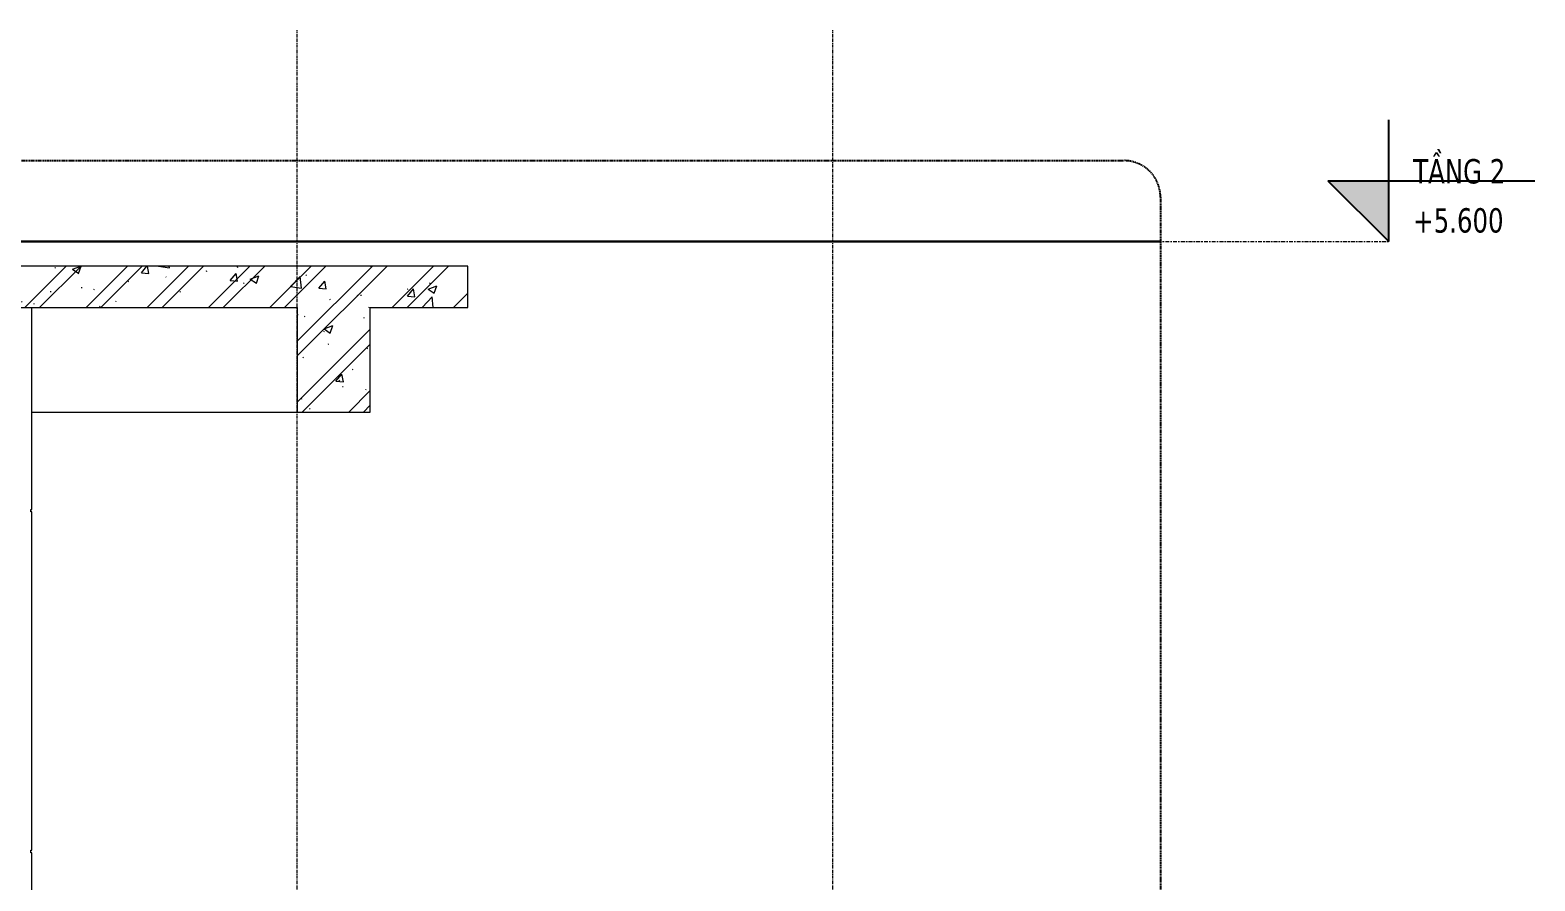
# Model space of a CAD drawing. Header units: millimetres. Extents: x 46644 to 147176, y -1287 to 53383.
# Drawn here: x 70291 to 76470, y 2974 to 6469 of the extents above; entities that cross this region are included whole.
import ezdxf

# ---------------------------------------------------------------- set-up
doc = ezdxf.new("R2010")
doc.units = ezdxf.units.MM
for name, pattern in [('Centre', [31.75, 6.35, -4.7625, 15.875, -4.7625]), ('Grid Line', [22.225, 12.7, -3.175, 3.175, -3.175]), ('Hidden', [7.14375, 4.7625, -2.38125]), ('IMPORT-CENTER _2_', [40.64, 25.4, -5.08, 5.08, -5.08])]:
    doc.linetypes.add(name, pattern=pattern)
for name, color, linetype, lineweight in [('0-2', 90, 'Continuous', 5), ('A-DETL-GENF', 92, 'Continuous', 18), ('A-DETL-GENF-2', 92, 'Hidden', 25), ('A-DETL-GENF-3', 9, 'Continuous', 18), ('A-DETL-THIN', 151, 'Continuous', 18), ('A-FLOR-1', 250, 'Continuous', 18), ('A-FLOR-LEVL', 51, 'Continuous', 9), ('A-FLOR-LEVL-1', 51, 'Continuous', 25), ('A-FLOR-LEVL-2', 51, 'Centre', 9), ('A-WALL-FNSH-1', 250, 'Continuous', 18), ('G-IMPT', 8, 'Continuous', 18), ('G-IMPT-4', 8, 'IMPORT-CENTER _2_', 18), ('M-EQPM', 50, 'Continuous', 18), ('M-EQPM-2', 50, 'Continuous', 25), ('S-BEAM-1', 254, 'Continuous', 5), ('S-BEAM-2', 250, 'Continuous', 18), ('S-BEAM-3', 90, 'Continuous', 50), ('S-COLS-4', 250, 'Continuous', 18), ('S-GRID-1', 1, 'Grid Line', 9)]:
    doc.layers.add(name, color=color, linetype=linetype, lineweight=lineweight)
doc.styles.add('Tahoma_B_1', font='tahomabd.ttf', dxfattribs={"width": 0.85, "height": 100})

# ---------------------------------------------------------------- blocks, each defined once
blk = doc.blocks.new('NCV_TKTC_KET CAU_rvt-2-TKCS_SẢNH - BẬC CẤP 1 - MẶT CẮT 2')
at = {"layer": 'S-BEAM-1'}
blk.add_hatch(color=256, dxfattribs=at).paths.add_polyline_path([(48852.5, 5500), (48852.6, 5500.1), (48852.5, 5530)])
at = {"layer": 'A-FLOR-1'}
blk.add_line((51464.1, 1560), (52827.6, 1466.1), dxfattribs=at)
at = {"layer": 'S-BEAM-2'}
for p, q in [((48862.5, 4900), (51442.5, 4900)), ((51662.5, 4900), (52752.6, 4900)), ((48862.6, 1560), (51452.5, 1560)), ((51452.5, 1560), (52727.6, 1560)), ((52927.6, 1560), (53142.6, 1560)), ((53452.6, 1560), (54452.6, 1560))]:
    blk.add_line(p, q, dxfattribs=at)
at = {"layer": 'S-BEAM-3'}
for p, q in [((48852.6, 5500), (48852.6, 5530)), ((48852.6, 4950), (48852.6, 5330)), ((48852.6, 1550), (48852.6, 1960))]:
    blk.add_line(p, q, dxfattribs=at)
at = {"layer": 'S-COLS-4'}
for p, q in [((48652.6, 5600), (48652.6, 5580)), ((48852.6, 5530), (48852.6, 5600)), ((48652.6, 2200), (48652.6, 2180)), ((48852.6, 2180), (48852.6, 2200))]:
    blk.add_line(p, q, dxfattribs=at)
blk = doc.blocks.new('TKTC_XREF_251221_MB TANG 2-7 - TKTC_XREF_260130_MB TANG 2-5_dwg_$cc-4746802-TKCS_SẢNH - BẬC CẤP 1 - MẶT CẮT 2')
at = {"layer": 'G-IMPT-4'}
for p, q in [((56297.3, 5600), (56210.3, 5600)), ((56271.3, 5600), (56270.4, 5600))]:
    blk.add_line(p, q, dxfattribs=at)
at = {"layer": 'M-EQPM'}
for p, q in [((56298.6, 5600), (56225.9, 5600)), ((56225.9, 5600), (56270.9, 5600)), ((56270.6, 5600), (56297.4, 5600)), ((56297.1, 5600), (56270.6, 5600)), ((56270.9, 5600), (56297.4, 5600))]:
    blk.add_line(p, q, dxfattribs=at)
blk = doc.blocks.new('TKTC_XREF_251221_MB TANG 2-7 - TKTC_XREF_260130_MB TANG 2-5_dwg_CUM U_DN100-V20-TKCS_SẢNH - BẬC CẤP 1 - MẶT CẮT 2')
at = {"layer": 'G-IMPT'}
for p, q in [((56214.6, 5600), (56216.9, 5600)), ((56215.7, 5600), (56222.6, 5600)), ((56216, 5600), (56216.4, 5600)), ((56297.9, 5600), (56216.4, 5600)), ((56216.9, 5600), (56221.4, 5600)), ((56216.9, 5600), (56216.9, 5600)), ((56217.1, 5600), (56217.8, 5600)), ((56217.8, 5600), (56220.4, 5600)), ((56217.9, 5600), (56220.4, 5600)), ((56217.9, 5600), (56220.4, 5600)), ((56220.4, 5600), (56221.1, 5600)), ((56221.4, 5600), (56223.7, 5600)), ((56221.5, 5600), (56221.4, 5600)), ((56297.7, 5600), (56222.7, 5600)), ((56298.1, 5600), (56225.9, 5600))]:
    blk.add_line(p, q, dxfattribs=at)
at = {"layer": 'G-IMPT', "flags": 128}
for points in [[(56214.6, 5600), (56213.1, 5600), (56213.1, 5600), (56225.3, 5600), (56225.2, 5600), (56223.7, 5600)], [(56223.7, 5600), (56223.7, 5600), (56214.6, 5600), (56214.6, 5600)], [(56217.1, 5600), (56217.1, 5600), (56221.1, 5600), (56221.2, 5600)], [(56222.4, 5600), (56222.7, 5600), (56225.9, 5600)]]:
    blk.add_lwpolyline(points, dxfattribs=at)
blk = doc.blocks.new('TKTC_XREF_251221_MB TANG 2-7 - TKTC_XREF_260130_MB TANG 2-5_dwg_$cc-4746807-TKCS_SẢNH - BẬC CẤP 1 - MẶT CẮT 2')
at = {"layer": 'G-IMPT-4'}
for p, q in [((56107.1, 5600), (55954.1, 5600)), ((56030.7, 5600), (56030.6, 5600))]:
    blk.add_line(p, q, dxfattribs=at)
at = {"layer": 'M-EQPM'}
for p, q in [((56087.5, 5600), (55973.8, 5600)), ((55973.8, 5600), (56030.6, 5600)), ((56030.6, 5600), (56030.6, 5600)), ((56030.6, 5600), (56087.5, 5600))]:
    blk.add_line(p, q, dxfattribs=at)
blk = doc.blocks.new('TKTC_XREF_251221_MB TANG 2-7 - TKTC_XREF_260130_MB TANG 2-5_dwg_CUM U_DN100-V21-TKCS_SẢNH - BẬC CẤP 1 - MẶT CẮT 2')
at = {"layer": 'G-IMPT'}
for p, q in [((55962, 5600), (55959.1, 5600)), ((55969.2, 5600), (55960.5, 5600)), ((55960.9, 5600), (56098.6, 5600)), ((55960.9, 5600), (55960.9, 5600)), ((55967.7, 5600), (55962, 5600)), ((55962, 5600), (55962, 5600)), ((55963.3, 5600), (55962.3, 5600)), ((55966.4, 5600), (55963.3, 5600)), ((55966.5, 5600), (55963.3, 5600)), ((55966.5, 5600), (55963.3, 5600)), ((55967.4, 5600), (55966.4, 5600)), ((55970.6, 5600), (55967.7, 5600)), ((55967.7, 5600), (55967.7, 5600)), ((55968.9, 5600), (56090.6, 5600)), ((55972.9, 5600), (56086.6, 5600)), ((56091.7, 5600), (56088.8, 5600)), ((56098.8, 5600), (56090.2, 5600)), ((56097.4, 5600), (56091.7, 5600)), ((56091.7, 5600), (56091.7, 5600)), ((56092.9, 5600), (56092, 5600)), ((56096.1, 5600), (56092.9, 5600)), ((56096.1, 5600), (56092.9, 5600)), ((56096.1, 5600), (56092.9, 5600)), ((56097.1, 5600), (56096.1, 5600)), ((56100.3, 5600), (56097.4, 5600)), ((56097.4, 5600), (56097.4, 5600)), ((56098.5, 5600), (56098.6, 5600))]:
    blk.add_line(p, q, dxfattribs=at)
at = {"layer": 'G-IMPT', "flags": 128}
for points in [[(55970.6, 5600), (55972.5, 5600), (55972.5, 5600), (55957.2, 5600), (55957.2, 5600), (55959.1, 5600)], [(55959.1, 5600), (55959.1, 5600), (55970.6, 5600), (55970.6, 5600)], [(55967.4, 5600), (55967.4, 5600), (55962.3, 5600), (55962.3, 5600)], [(55968.9, 5600), (55968.9, 5600), (55972.9, 5600)], [(56090.5, 5600), (56090.6, 5600), (56086.6, 5600)], [(56100.3, 5600), (56102.2, 5600), (56102.2, 5600), (56086.9, 5600), (56086.9, 5600), (56088.8, 5600)], [(56088.8, 5600), (56088.8, 5600), (56100.3, 5600), (56100.3, 5600)], [(56097.1, 5600), (56097.1, 5600), (56092, 5600), (56092, 5600)]]:
    blk.add_lwpolyline(points, dxfattribs=at)
blk = doc.blocks.new('TKTC_XREF_251221_MB TANG 2-7 - TKTC_XREF_260130_MB TANG 2-5_dwg_$cc-V22-TKCS_SẢNH - BẬC CẤP 1 - MẶT CẮT 2')
at = {"layer": 'G-IMPT-4'}
for p, q in [((56297.3, 5600), (56210.2, 5600)), ((56271.2, 5600), (56270.3, 5600))]:
    blk.add_line(p, q, dxfattribs=at)
at = {"layer": 'M-EQPM'}
for p, q in [((56298.6, 5600), (56225.7, 5600)), ((56225.7, 5600), (56270.7, 5600)), ((56270.4, 5600), (56297.3, 5600)), ((56296.9, 5600), (56270.4, 5600)), ((56270.7, 5600), (56297.4, 5600))]:
    blk.add_line(p, q, dxfattribs=at)
blk = doc.blocks.new('TKTC_XREF_251221_MB TANG 2-7 - TKTC_XREF_260130_MB TANG 2-5_dwg_CUM U_DN100-V23-TKCS_SẢNH - BẬC CẤP 1 - MẶT CẮT 2')
at = {"layer": 'G-IMPT'}
for p, q in [((56214.4, 5600), (56216.7, 5600)), ((56215.6, 5600), (56222.4, 5600)), ((56215.9, 5600), (56216.2, 5600)), ((56297.9, 5600), (56216.2, 5600)), ((56216.7, 5600), (56221.3, 5600)), ((56216.7, 5600), (56216.7, 5600)), ((56216.9, 5600), (56217.7, 5600)), ((56217.7, 5600), (56220.2, 5600)), ((56217.7, 5600), (56220.2, 5600)), ((56217.7, 5600), (56220.2, 5600)), ((56220.2, 5600), (56221, 5600)), ((56221.3, 5600), (56223.5, 5600)), ((56221.3, 5600), (56221.3, 5600)), ((56297.7, 5600), (56222.6, 5600)), ((56298.1, 5600), (56225.7, 5600))]:
    blk.add_line(p, q, dxfattribs=at)
at = {"layer": 'G-IMPT', "flags": 128}
for points in [[(56214.5, 5600), (56213, 5600), (56213, 5600), (56225.1, 5600), (56225.1, 5600), (56223.6, 5600)], [(56223.5, 5600), (56223.6, 5600), (56214.5, 5600), (56214.4, 5600)], [(56217, 5600), (56216.9, 5600), (56221, 5600), (56221, 5600)], [(56222.2, 5600), (56222.6, 5600), (56225.7, 5600)]]:
    blk.add_lwpolyline(points, dxfattribs=at)
blk = doc.blocks.new('TKTC_XREF_251221_MB TANG 2-7 - TKTC_XREF_260130_MB TANG 2-5_dwg_THU NUOC - THU NUOC-444531-TKCS_MB TẦNG 1-4746810-TKCS_SẢNH - BẬC CẤP 1 - MẶT CẮT 2')
at = {"layer": 'G-IMPT'}
for p, q in [((53804.2, 5600), (53954.2, 5600)), ((53954.2, 5600), (53804.2, 5600)), ((53829.2, 5600), (53929.2, 5600)), ((53929.2, 5600), (53829.2, 5600)), ((53834.2, 5600), (53924.2, 5600)), ((53924.2, 5600), (53834.2, 5600)), ((53924.2, 5600), (53834.2, 5600)), ((53834.2, 5600), (53924.2, 5600)), ((53847.1, 5600), (53847.1, 5600)), ((53847.1, 5600), (53847.1, 5600)), ((53847.1, 5600), (53847.1, 5600)), ((53847.1, 5600), (53871.2, 5600)), ((53871.2, 5600), (53847.1, 5600)), ((53847.1, 5600), (53911.3, 5600)), ((53911.3, 5600), (53847.1, 5600)), ((53847.1, 5600), (53911.3, 5600)), ((53911.3, 5600), (53847.1, 5600)), ((53859.4, 5600), (53859.4, 5600)), ((53859.4, 5600), (53859.4, 5600)), ((53859.4, 5600), (53898.9, 5600)), ((53898.9, 5600), (53859.4, 5600)), ((53859.4, 5600), (53898.9, 5600)), ((53898.9, 5600), (53859.4, 5600)), ((53869.4, 5600), (53869.4, 5600)), ((53869.4, 5600), (53869.4, 5600)), ((53869.4, 5600), (53889, 5600)), ((53889, 5600), (53869.4, 5600)), ((53869.4, 5600), (53889, 5600)), ((53889, 5600), (53869.4, 5600)), ((53911.3, 5600), (53887.2, 5600)), ((53887.2, 5600), (53911.3, 5600)), ((53889, 5600), (53889, 5600)), ((53889, 5600), (53889, 5600)), ((53898.9, 5600), (53898.9, 5600)), ((53898.9, 5600), (53898.9, 5600)), ((53911.3, 5600), (53911.3, 5600)), ((53911.3, 5600), (53911.3, 5600)), ((53911.3, 5600), (53911.3, 5600))]:
    blk.add_line(p, q, dxfattribs=at)
blk = doc.blocks.new('TKTC_XREF_251221_MB TANG 2-7 - TKTC_XREF_260130_MB TANG 2-5_dwg_THU NUOC - THU NUOC-444531-TKCS_MB TẦNG 1-4746804-TKCS_SẢNH - BẬC CẤP 1 - MẶT CẮT 2')
at = {"layer": 'G-IMPT'}
for p, q in [((53954.2, 5600), (53804.2, 5600)), ((53804.2, 5600), (53954.2, 5600)), ((53929.2, 5600), (53829.2, 5600)), ((53829.2, 5600), (53929.2, 5600)), ((53924.2, 5600), (53834.2, 5600)), ((53834.2, 5600), (53924.2, 5600)), ((53834.2, 5600), (53924.2, 5600)), ((53924.2, 5600), (53834.2, 5600)), ((53847.1, 5600), (53847.1, 5600)), ((53847.1, 5600), (53847.1, 5600)), ((53847.1, 5600), (53847.1, 5600)), ((53847.1, 5600), (53871.2, 5600)), ((53871.2, 5600), (53847.1, 5600)), ((53911.3, 5600), (53847.1, 5600)), ((53847.1, 5600), (53911.3, 5600)), ((53911.3, 5600), (53847.1, 5600)), ((53847.1, 5600), (53911.3, 5600)), ((53859.4, 5600), (53859.4, 5600)), ((53859.4, 5600), (53859.4, 5600)), ((53898.9, 5600), (53859.4, 5600)), ((53859.4, 5600), (53898.9, 5600)), ((53898.9, 5600), (53859.4, 5600)), ((53859.4, 5600), (53898.9, 5600)), ((53869.4, 5600), (53869.4, 5600)), ((53869.4, 5600), (53869.4, 5600)), ((53889, 5600), (53869.4, 5600)), ((53869.4, 5600), (53889, 5600)), ((53889, 5600), (53869.4, 5600)), ((53869.4, 5600), (53889, 5600)), ((53911.3, 5600), (53887.2, 5600)), ((53887.2, 5600), (53911.3, 5600)), ((53889, 5600), (53889, 5600)), ((53889, 5600), (53889, 5600)), ((53898.9, 5600), (53898.9, 5600)), ((53898.9, 5600), (53898.9, 5600)), ((53911.3, 5600), (53911.3, 5600)), ((53911.3, 5600), (53911.3, 5600)), ((53911.3, 5600), (53911.3, 5600))]:
    blk.add_line(p, q, dxfattribs=at)
blk = doc.blocks.new('TKTC_XREF_251221_MB TANG 2-7 - TKTC_XREF_260130_MB TANG 2-5_dwg_$cc-V26-TKCS_SẢNH - BẬC CẤP 1 - MẶT CẮT 2')
at = {"layer": 'G-IMPT-4'}
for p, q in [((53005.9, 5600), (52884.8, 5600)), ((52945, 5600), (52945.7, 5600))]:
    blk.add_line(p, q, dxfattribs=at)
at = {"layer": 'M-EQPM'}
for p, q in [((52900.3, 5600), (52900.3, 5600)), ((52945.3, 5600), (52945.1, 5600)), ((52945.1, 5600), (52945.6, 5600)), ((52945.6, 5600), (52945.3, 5600))]:
    blk.add_line(p, q, dxfattribs=at)
blk = doc.blocks.new('TKTC_XREF_251221_MB TANG 2-7 - TKTC_XREF_260130_MB TANG 2-5_dwg_CUM U_DN100-V27-TKCS_SẢNH - BẬC CẤP 1 - MẶT CẮT 2')
at = {"layer": 'G-IMPT'}
for p, q in [((52881.3, 5600), (52882.1, 5600)), ((52882.1, 5600), (52881.3, 5600)), ((52881.3, 5600), (52881.3, 5600)), ((52881.4, 5600), (52882.2, 5600)), ((52882.2, 5600), (52881.4, 5600)), ((52881.4, 5600), (52881.4, 5600)), ((52883.3, 5600), (52883.3, 5600)), ((52883.4, 5600), (52883.4, 5600)), ((52884.8, 5600), (52884.8, 5600)), ((52884.9, 5600), (52884.9, 5600)), ((52886.4, 5600), (52886.4, 5600)), ((52886.5, 5600), (52886.5, 5600)), ((52887.1, 5600), (52887.1, 5600)), ((52887.1, 5600), (52887.1, 5600)), ((52887.1, 5600), (52887.1, 5600)), ((52890.9, 5600), (52887.1, 5600)), ((52890.9, 5600), (52887.1, 5600)), ((52887.2, 5600), (52887.2, 5600)), ((52887.2, 5600), (52887.3, 5600)), ((52891, 5600), (52887.2, 5600)), ((52887.3, 5600), (52887.3, 5600)), ((52891, 5600), (52887.3, 5600)), ((52892.4, 5600), (52943.7, 5600)), ((52892.6, 5600), (52943.9, 5600)), ((52943.9, 5600), (52943.7, 5600)), ((52943.9, 5600), (52943.7, 5600)), ((52943.9, 5600), (52943.8, 5600))]:
    blk.add_line(p, q, dxfattribs=at)
at = {"layer": 'G-IMPT', "flags": 128}
for points in [[(52886.4, 5600), (52882.1, 5600), (52882.1, 5600), (52886.4, 5600)], [(52886.5, 5600), (52882.2, 5600), (52882.2, 5600), (52886.5, 5600)], [(52887.1, 5600), (52890.9, 5600), (52890.9, 5600), (52887.1, 5600)], [(52887.3, 5600), (52891, 5600), (52891, 5600), (52887.2, 5600)], [(52890.9, 5600), (52890.9, 5600), (52892.4, 5600), (52892.4, 5600), (52890.9, 5600), (52890.9, 5600)], [(52891, 5600), (52891, 5600), (52892.5, 5600), (52892.6, 5600), (52891, 5600), (52891, 5600)], [(52892.4, 5600), (52943.7, 5600), (52943.8, 5600)], [(52892.6, 5600), (52943.9, 5600), (52943.9, 5600)]]:
    blk.add_lwpolyline(points, dxfattribs=at)
blk = doc.blocks.new('TKTC_XREF_251221_MB TANG 2-7 - TKTC_XREF_260130_MB TANG 2-5_dwg_$cc-V28-TKCS_SẢNH - BẬC CẤP 1 - MẶT CẮT 2')
at = {"layer": 'G-IMPT-4'}
for p, q in [((53006, 5600), (52884.9, 5600)), ((52945, 5600), (52945.8, 5600))]:
    blk.add_line(p, q, dxfattribs=at)
at = {"layer": 'M-EQPM'}
for p, q in [((52900.4, 5600), (52900.4, 5600)), ((52945.4, 5600), (52945.1, 5600)), ((52945.1, 5600), (52945.7, 5600)), ((52945.7, 5600), (52945.4, 5600))]:
    blk.add_line(p, q, dxfattribs=at)
blk = doc.blocks.new('TKTC_XREF_251221_MB TANG 2-7 - TKTC_XREF_260130_MB TANG 2-5_dwg_CUM U_DN100-V29-TKCS_SẢNH - BẬC CẤP 1 - MẶT CẮT 2')
at = {"layer": 'G-IMPT'}
for p, q in [((52881.4, 5600), (52882.2, 5600)), ((52882.2, 5600), (52881.4, 5600)), ((52881.4, 5600), (52882.2, 5600)), ((52882.2, 5600), (52881.4, 5600)), ((52886.5, 5600), (52882.2, 5600)), ((52882.2, 5600), (52886.5, 5600)), ((52886.5, 5600), (52882.2, 5600)), ((52882.2, 5600), (52886.5, 5600)), ((52887.3, 5600), (52887.3, 5600)), ((52887.3, 5600), (52887.3, 5600)), ((52887.3, 5600), (52891, 5600)), ((52891, 5600), (52887.3, 5600)), ((52891, 5600), (52887.3, 5600)), ((52891, 5600), (52887.3, 5600)), ((52887.3, 5600), (52891, 5600)), ((52891, 5600), (52887.3, 5600)), ((52891, 5600), (52887.3, 5600)), ((52891, 5600), (52887.3, 5600)), ((52891, 5600), (52892.6, 5600)), ((52892.6, 5600), (52891, 5600)), ((52891, 5600), (52892.6, 5600)), ((52892.6, 5600), (52891, 5600)), ((52892.6, 5600), (52943.9, 5600)), ((52892.6, 5600), (52943.9, 5600)), ((52892.6, 5600), (52943.9, 5600)), ((52892.6, 5600), (52943.9, 5600)), ((52943.9, 5600), (52990.8, 5600)), ((52990.8, 5600), (52943.9, 5600)), ((52943.9, 5600), (52943.9, 5600)), ((52943.9, 5600), (52997, 5600)), ((52997, 5600), (52943.9, 5600))]:
    blk.add_line(p, q, dxfattribs=at)
blk = doc.blocks.new('TKTC_XREF_251221_MB TANG 2-7 - TKTC_XREF_251221_MB TANG 2-7-2039446-TKCS_SẢNH - BẬC CẤP 1 - MẶT CẮT 2')
at = {"layer": 'M-EQPM'}
for p, q in [((52852.6, 5600), (52892.4, 5600)), ((52892.4, 5600), (52852.6, 5600)), ((52852.6, 5600), (52892.6, 5600)), ((52892.6, 5600), (52852.6, 5600)), ((52892.6, 5600), (53012.4, 5600)), ((53012.4, 5600), (52892.6, 5600)), ((52892.6, 5600), (53012.6, 5600)), ((53012.6, 5600), (52892.6, 5600)), ((55953.2, 5600), (55953.5, 5600)), ((56297.3, 5600), (55953.2, 5600)), ((55953.4, 5600), (55953.7, 5600)), ((56297.3, 5600), (55953.4, 5600)), ((55953.5, 5600), (56297.3, 5600)), ((55953.7, 5600), (56297.3, 5600))]:
    blk.add_line(p, q, dxfattribs=at)
at = {"layer": 'M-EQPM-2'}
for p, q in [((52927.6, 5600), (48852.6, 5600)), ((49452.6, 5600), (52927.6, 5600)), ((52927.6, 5600), (56297.3, 5600)), ((56297.3, 5600), (52927.6, 5600))]:
    blk.add_line(p, q, dxfattribs=at)
for name, p in [('TKTC_XREF_251221_MB TANG 2-7 - TKTC_XREF_260130_MB TANG 2-5_dwg_CUM U_DN100-V27-TKCS_SẢNH - BẬC CẤP 1 - MẶT CẮT 2', (0, 0)), ('TKTC_XREF_251221_MB TANG 2-7 - TKTC_XREF_260130_MB TANG 2-5_dwg_CUM U_DN100-V29-TKCS_SẢNH - BẬC CẤP 1 - MẶT CẮT 2', (0, 0)), ('TKTC_XREF_251221_MB TANG 2-7 - TKTC_XREF_260130_MB TANG 2-5_dwg_$cc-V26-TKCS_SẢNH - BẬC CẤP 1 - MẶT CẮT 2', (0, 0)), ('TKTC_XREF_251221_MB TANG 2-7 - TKTC_XREF_260130_MB TANG 2-5_dwg_$cc-V28-TKCS_SẢNH - BẬC CẤP 1 - MẶT CẮT 2', (0, 0)), ('TKTC_XREF_251221_MB TANG 2-7 - TKTC_XREF_260130_MB TANG 2-5_dwg_THU NUOC - THU NUOC-444531-TKCS_MB TẦNG 1-4746810-TKCS_SẢNH - BẬC CẤP 1 - MẶT CẮT 2', (0, 0)), ('TKTC_XREF_251221_MB TANG 2-7 - TKTC_XREF_260130_MB TANG 2-5_dwg_THU NUOC - THU NUOC-444531-TKCS_MB TẦNG 1-4746804-TKCS_SẢNH - BẬC CẤP 1 - MẶT CẮT 2', (0, 0)), ('TKTC_XREF_251221_MB TANG 2-7 - TKTC_XREF_260130_MB TANG 2-5_dwg_$cc-4746807-TKCS_SẢNH - BẬC CẤP 1 - MẶT CẮT 2', (-0.2, 0)), ('TKTC_XREF_251221_MB TANG 2-7 - TKTC_XREF_260130_MB TANG 2-5_dwg_$cc-4746807-TKCS_SẢNH - BẬC CẤP 1 - MẶT CẮT 2', (0, 0)), ('TKTC_XREF_251221_MB TANG 2-7 - TKTC_XREF_260130_MB TANG 2-5_dwg_CUM U_DN100-V21-TKCS_SẢNH - BẬC CẤP 1 - MẶT CẮT 2', (-0.2, 0)), ('TKTC_XREF_251221_MB TANG 2-7 - TKTC_XREF_260130_MB TANG 2-5_dwg_CUM U_DN100-V21-TKCS_SẢNH - BẬC CẤP 1 - MẶT CẮT 2', (0, 0)), ('TKTC_XREF_251221_MB TANG 2-7 - TKTC_XREF_260130_MB TANG 2-5_dwg_$cc-V22-TKCS_SẢNH - BẬC CẤP 1 - MẶT CẮT 2', (0, 0)), ('TKTC_XREF_251221_MB TANG 2-7 - TKTC_XREF_260130_MB TANG 2-5_dwg_$cc-4746802-TKCS_SẢNH - BẬC CẤP 1 - MẶT CẮT 2', (0, 0)), ('TKTC_XREF_251221_MB TANG 2-7 - TKTC_XREF_260130_MB TANG 2-5_dwg_CUM U_DN100-V23-TKCS_SẢNH - BẬC CẤP 1 - MẶT CẮT 2', (0, 0)), ('TKTC_XREF_251221_MB TANG 2-7 - TKTC_XREF_260130_MB TANG 2-5_dwg_CUM U_DN100-V20-TKCS_SẢNH - BẬC CẤP 1 - MẶT CẮT 2', (0, 0))]:
    blk.add_blockref(name, p)
blk = doc.blocks.new('BORDER VIEW - BORDER VIEW-2358914-TKCS_SẢNH - BẬC CẤP 1 - MẶT CẮT 2')
at = {"layer": 'A-DETL-GENF-2'}
for p, q in [((47322.6, 5932.8), (56147.3, 5932.8)), ((56297.3, 5782.8), (56297.3, 90))]:
    blk.add_line(p, q, dxfattribs=at)
blk.add_arc((56147.3, 5782.8), 150, 360, 90, dxfattribs=at)
blk = doc.blocks.new('Level - CAO ĐỘ LEVEL-350587-TKCS_SẢNH - BẬC CẤP 1 - MẶT CẮT 2')
at = {"layer": 'A-FLOR-LEVL'}
blk.add_hatch(color=256, dxfattribs=at).paths.add_polyline_path([(57234.9, 2450), (57234.9, 2200), (56984.9, 2450)])
at = {"layer": 'A-FLOR-LEVL-1'}
for p, q in [((57234.9, 2200), (57234.9, 2700)), ((56984.9, 2450), (57234.9, 2200)), ((56984.9, 2450), (57834.9, 2450))]:
    blk.add_line(p, q, dxfattribs=at)

msp = doc.modelspace()

# ---------------------------------------------------------------- hatches: boundary and pattern name
at = {"layer": 'A-DETL-GENF-3'}
h = msp.add_hatch(dxfattribs=at)
h.set_pattern_fill('FP_17', color=256, style=0, pattern_type=2)
h.set_pattern_definition([(50, (73875.16, 15725), (364.368, -31.878), [38.1, -419.1]), (355, (73875.16, 15725), (-70.486, 382.113), [30.48, -335.28]), (100.451, (73905.53, 15722.34), (293.885, 350.233), [32.38, -356.18]), (46.184, (73875.16, 15826.6), (542.158, -84.086), [57.15, -628.65]), (96.636, (73920.34, 15819.6), (474.805, 494.855), [48.57, -534.27]), (351.184, (73875.16, 15826.6), (474.81, 494.85), [45.72, -502.92]), (21, (73925.96, 15801.2), (303.2285, -204.5305), [38.1, -419.1]), (326, (73925.96, 15801.2), (123.604, 368.376), [30.48, -335.28]), (71.451, (73951.23, 15784.16), (426.834, 163.843), [32.38, -356.18]), (37.5, (73875.16, 15725), (6.1766, 169.1102), [3.353, -327.863, 3.353, -337.007, -336.55]), (37.5, (73875.16, 15725), (6.1766, 169.1102), [-671.576, 3.353, -333.197]), (7.5, (73875.16, 15725), (133.6389, 200.3615), [3.353, -190.703, 3.353, -320.243, -128.27]), (7.5, (73875.16, 15725), (133.6389, 200.3615), [-517.652, 3.353, -124.917]), (327.5, (73761.88, 15725), (271.1818, -11.4584), [3.353, -123.647, 3.353, -392.887, -525.78]), (327.5, (73761.88, 15725), (271.1818, -11.4584), [-523.24, 3.353, -522.427]), (317.5, (73711.08, 15725), (296.2585, 50.853), [3.353, -161.747, 3.353, -259.791, -373.38]), (317.5, (73711.08, 15725), (296.2585, 50.853), [-428.244, 3.353, -370.027]), (45, (73875.16, 15725), (-125.7236, 125.7236), []), (45, (73875.16, 15915.5), (-125.7236, 125.7236), [])])
h.paths.add_polyline_path([(71688.1, 4900), (71688.1, 5330), (72088.2, 5330), (72088.2, 5500), (67488, 5500), (67488, 5530), (65808.1, 5530), (65808.1, 5360), (67188, 5360), (67188, 4950), (67488, 4950), (67488, 5330), (71388.1, 5330), (71388.1, 4900)])

# ---------------------------------------------------------------- linework, layer by layer
at = {"layer": 'A-DETL-THIN'}
for p, q in [((72088.2, 5500), (67488, 5500)), ((72088.2, 5330), (72088.2, 5500)), ((67488, 5330), (71388.1, 5330)), ((71388.1, 5330), (71388.1, 4900)), ((71688.1, 4900), (71688.1, 5330)), ((71688.1, 5330), (72088.2, 5330)), ((71388.1, 4900), (71688.1, 4900))]:
    msp.add_line(p, q, dxfattribs=at)
at = {"layer": 'A-FLOR-LEVL-2'}
msp.add_line((65099.3, 5600), (75870.5, 5600), dxfattribs=at)
at = {"layer": 'A-WALL-FNSH-1'}
for p, q in [((70298, 4500), (70298, 5330)), ((70294, 4490), (70294, 4500)), ((70294, 4500), (70298, 4500)), ((70298, 4490), (70294, 4490)), ((70298, 3100), (70298, 4490)), ((70294, 3090), (70294, 3100)), ((70294, 3100), (70298, 3100)), ((70298, 3090), (70294, 3090)), ((70298, 2000), (70298, 3090))]:
    msp.add_line(p, q, dxfattribs=at)
at = {"layer": 'S-GRID-1'}
for p, q in [((71388.1, 5219), (71388.1, 6469)), ((73588.1, 5219), (73588.1, 6469)), ((71388.1, 739.2), (71388.1, 5219)), ((73588.1, 739.2), (73588.1, 5219))]:
    msp.add_line(p, q, dxfattribs=at)

# ---------------------------------------------------------------- block references
at = {"layer": '0-2'}
msp.add_blockref('NCV_TKTC_KET CAU_rvt-2-TKCS_SẢNH - BẬC CẤP 1 - MẶT CẮT 2', (18635.5, 0), dxfattribs=at)
at = {"layer": 'A-DETL-GENF'}
msp.add_blockref('BORDER VIEW - BORDER VIEW-2358914-TKCS_SẢNH - BẬC CẤP 1 - MẶT CẮT 2', (18635.5, 0), dxfattribs=at)
at = {"layer": 'A-FLOR-LEVL-1'}
msp.add_blockref('Level - CAO ĐỘ LEVEL-350587-TKCS_SẢNH - BẬC CẤP 1 - MẶT CẮT 2', (18635.5, 3400), dxfattribs=at)
at = {"layer": 'M-EQPM'}
msp.add_blockref('TKTC_XREF_251221_MB TANG 2-7 - TKTC_XREF_251221_MB TANG 2-7-2039446-TKCS_SẢNH - BẬC CẤP 1 - MẶT CẮT 2', (18635.5, 0), dxfattribs=at)

# ---------------------------------------------------------------- texts
at = {"layer": 'A-FLOR-LEVL', "char_height": 100, "line_spacing_factor": 0.996129, "style": 'Tahoma_B_1'}
for s, insert, width, attachment_point in [('\\pt510,1020,1530,2040,2550,3060,3570,4080,4590,5100,5610,6120,6630,7140,7650,8160,8670,9180,9690,10200,10710,11220,11730,12240,12750,13260,13770,14280,14790,15300,15810,16320;TẦNG 2', (75970.7, 5837.2), 452.625, 7), ('\\pt212.5,425,637.5,850,1062.5,1275,1487.5,1700,1912.5,2125,2337.5,2550,2762.5,2975,3187.5,3400,3612.5,3825,4037.5,4250,4462.5,4675,4887.5,5100,5312.5,5525,5737.5,5950,6162.5,6375,6587.5,6800;+5.600', (75970.7, 5737.5), 441.575, 1)]:
    msp.add_mtext(s, dxfattribs=dict(at, insert=insert, width=width, attachment_point=attachment_point))

doc.saveas('drawing.dxf')
